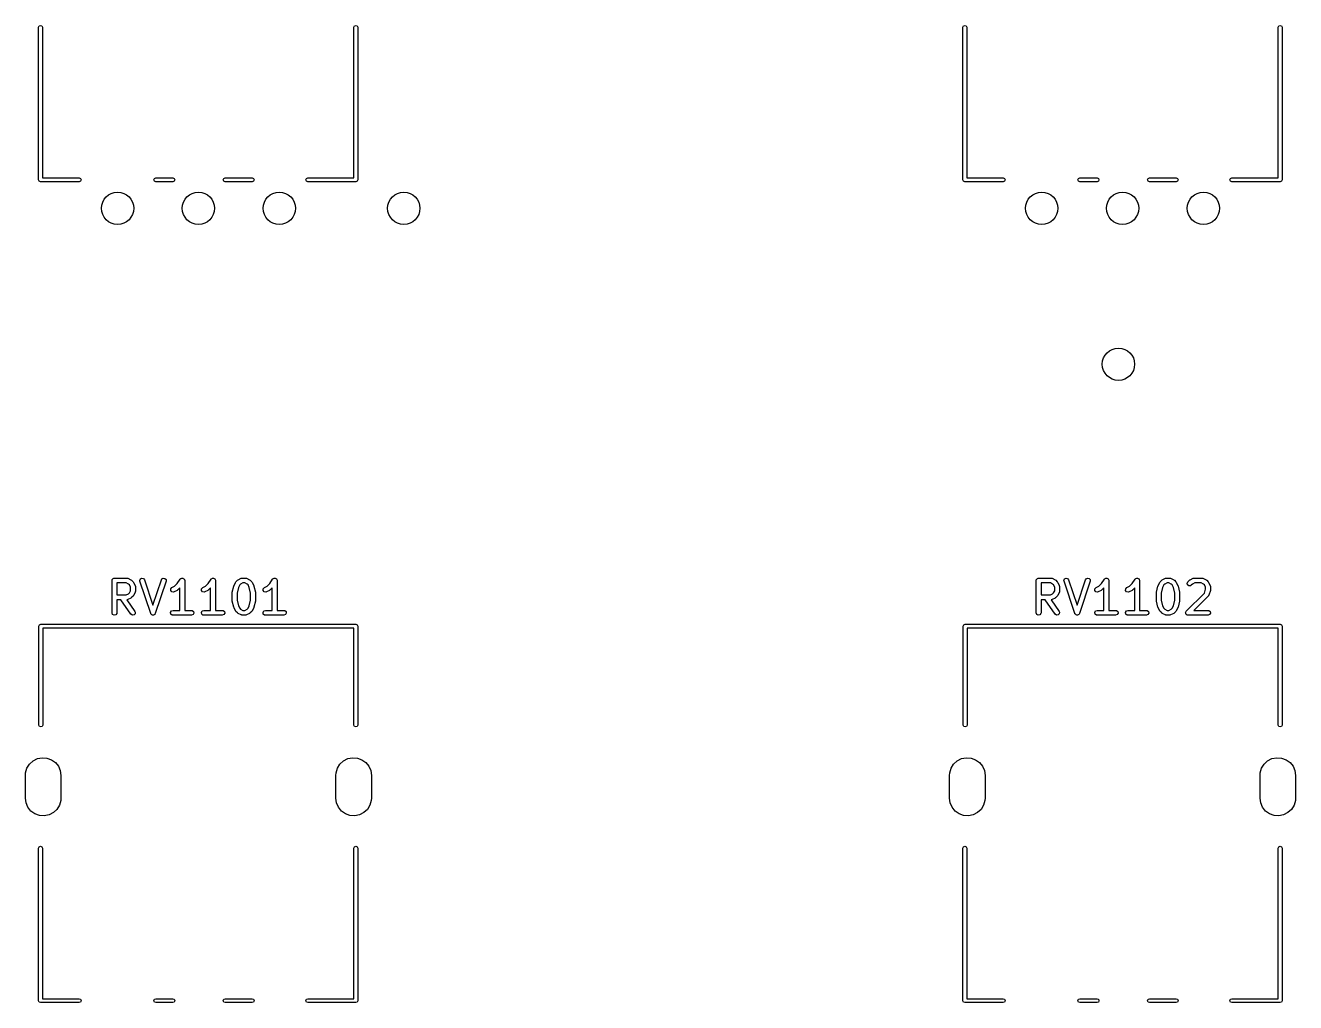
# Model space of a CAD drawing. Extents: x 75 to 204, y -140 to -31.
# Drawn here: x 135.62 to 174.9, y -113.48 to -83.24 of the extents above; entities that cross this region are included whole.
import ezdxf

# ---------------------------------------------------------------- set-up
doc = ezdxf.new("R2010")
doc.units = 0
doc.layers.add('BLACK', color=7, linetype='CONTINUOUS')

msp = doc.modelspace()

# ---------------------------------------------------------------- linework, layer by layer
at = {"layer": 'BLACK', "linetype": 'CONTINUOUS'}
for p, q in [((136.03, -83.3), (136.048, -83.2576)), ((136.048, -83.2576), (136.09, -83.24)), ((136.09, -83.24), (136.132, -83.2576)), ((136.132, -83.2576), (136.15, -83.3)), ((145.78, -83.3), (145.798, -83.2576)), ((145.798, -83.2576), (145.84, -83.24)), ((145.84, -83.24), (145.882, -83.2576)), ((145.882, -83.2576), (145.9, -83.3)), ((164.605, -83.3), (164.623, -83.2576)), ((164.623, -83.2576), (164.665, -83.24)), ((164.665, -83.24), (164.707, -83.2576)), ((164.707, -83.2576), (164.725, -83.3)), ((174.355, -83.3), (174.373, -83.2576)), ((174.373, -83.2576), (174.415, -83.24)), ((174.415, -83.24), (174.457, -83.2576)), ((174.457, -83.2576), (174.475, -83.3)), ((136.03, -88.02), (136.03, -83.3)), ((136.15, -83.3), (136.15, -87.96)), ((145.78, -87.96), (145.78, -83.3)), ((145.9, -83.3), (145.9, -88.02)), ((164.605, -88.02), (164.605, -83.3)), ((164.725, -83.3), (164.725, -87.96)), ((174.355, -87.96), (174.355, -83.3)), ((174.475, -83.3), (174.475, -88.02)), ((136.15, -87.96), (137.28, -87.96)), ((137.28, -87.96), (137.322, -87.9776)), ((139.608, -87.9776), (139.65, -87.96)), ((139.65, -87.96), (140.18, -87.96)), ((140.18, -87.96), (140.222, -87.9776)), ((141.758, -87.9776), (141.8, -87.96)), ((141.8, -87.96), (142.63, -87.96)), ((142.63, -87.96), (142.672, -87.9776)), ((144.308, -87.9776), (144.35, -87.96)), ((144.35, -87.96), (145.78, -87.96)), ((164.725, -87.96), (165.855, -87.96)), ((165.855, -87.96), (165.897, -87.9776)), ((168.183, -87.9776), (168.225, -87.96)), ((168.225, -87.96), (168.755, -87.96)), ((168.755, -87.96), (168.797, -87.9776)), ((170.333, -87.9776), (170.375, -87.96)), ((170.375, -87.96), (171.205, -87.96)), ((171.205, -87.96), (171.247, -87.9776)), ((172.883, -87.9776), (172.925, -87.96)), ((172.925, -87.96), (174.355, -87.96)), ((136.048, -88.0624), (136.03, -88.02)), ((136.09, -88.08), (136.048, -88.0624)), ((136.095, -88.0779), (136.09, -88.08)), ((136.1, -88.08), (136.095, -88.0779)), ((137.28, -88.08), (136.1, -88.08)), ((137.322, -88.0624), (137.28, -88.08)), ((137.322, -87.9776), (137.34, -88.02)), ((137.34, -88.02), (137.322, -88.0624)), ((139.59, -88.02), (139.608, -87.9776)), ((139.608, -88.0624), (139.59, -88.02)), ((139.65, -88.08), (139.608, -88.0624)), ((140.18, -88.08), (139.65, -88.08)), ((140.222, -88.0624), (140.18, -88.08)), ((140.222, -87.9776), (140.24, -88.02)), ((140.24, -88.02), (140.222, -88.0624)), ((141.74, -88.02), (141.758, -87.9776)), ((141.758, -88.0624), (141.74, -88.02)), ((141.8, -88.08), (141.758, -88.0624)), ((142.63, -88.08), (141.8, -88.08)), ((142.672, -88.0624), (142.63, -88.08)), ((142.672, -87.9776), (142.69, -88.02)), ((142.69, -88.02), (142.672, -88.0624)), ((144.29, -88.02), (144.308, -87.9776)), ((144.308, -88.0624), (144.29, -88.02)), ((144.35, -88.08), (144.308, -88.0624)), ((145.84, -88.08), (144.35, -88.08)), ((145.882, -88.0624), (145.84, -88.08)), ((145.9, -88.02), (145.882, -88.0624)), ((164.623, -88.0624), (164.605, -88.02)), ((164.665, -88.08), (164.623, -88.0624)), ((164.67, -88.0779), (164.665, -88.08)), ((164.675, -88.08), (164.67, -88.0779)), ((165.855, -88.08), (164.675, -88.08)), ((165.897, -88.0624), (165.855, -88.08)), ((165.897, -87.9776), (165.915, -88.02)), ((165.915, -88.02), (165.897, -88.0624)), ((168.165, -88.02), (168.183, -87.9776)), ((168.183, -88.0624), (168.165, -88.02)), ((168.225, -88.08), (168.183, -88.0624)), ((168.755, -88.08), (168.225, -88.08)), ((168.797, -88.0624), (168.755, -88.08)), ((168.797, -87.9776), (168.815, -88.02)), ((168.815, -88.02), (168.797, -88.0624)), ((170.315, -88.02), (170.333, -87.9776)), ((170.333, -88.0624), (170.315, -88.02)), ((170.375, -88.08), (170.333, -88.0624)), ((171.205, -88.08), (170.375, -88.08)), ((171.247, -88.0624), (171.205, -88.08)), ((171.247, -87.9776), (171.265, -88.02)), ((171.265, -88.02), (171.247, -88.0624)), ((172.865, -88.02), (172.883, -87.9776)), ((172.883, -88.0624), (172.865, -88.02)), ((172.925, -88.08), (172.883, -88.0624)), ((174.415, -88.08), (172.925, -88.08)), ((174.457, -88.0624), (174.415, -88.08)), ((174.475, -88.02), (174.457, -88.0624)), ((138.3, -100.417), (138.301, -100.408)), ((138.3, -101.417), (138.3, -100.417)), ((138.301, -100.404), (138.303, -100.401)), ((138.301, -100.408), (138.301, -100.404)), ((138.303, -100.401), (138.304, -100.392)), ((138.304, -100.392), (138.317, -100.377)), ((138.317, -100.377), (138.327, -100.36)), ((138.327, -100.36), (138.333, -100.358)), ((138.333, -100.358), (138.337, -100.352)), ((138.337, -100.352), (138.356, -100.349)), ((138.356, -100.349), (138.375, -100.342)), ((138.375, -100.342), (138.756, -100.342)), ((138.45, -100.492), (138.45, -100.866)), ((138.738, -100.492), (138.45, -100.492)), ((138.807, -100.527), (138.738, -100.492)), ((138.756, -100.342), (138.781, -100.347)), ((138.781, -100.347), (138.785, -100.35)), ((138.785, -100.35), (138.789, -100.35)), ((138.789, -100.35), (138.884, -100.398)), ((138.837, -100.557), (138.807, -100.527)), ((138.884, -100.398), (138.903, -100.411)), ((138.903, -100.411), (138.904, -100.412)), ((138.904, -100.412), (138.952, -100.46)), ((138.952, -100.46), (138.964, -100.478)), ((138.964, -100.478), (138.966, -100.479)), ((138.966, -100.479), (139.013, -100.574)), ((139.157, -100.415), (139.176, -100.368)), ((139.161, -100.441), (139.157, -100.415)), ((139.494, -101.441), (139.161, -100.441)), ((139.176, -100.368), (139.221, -100.343)), ((139.221, -100.343), (139.271, -100.353)), ((139.271, -100.353), (139.303, -100.394)), ((139.303, -100.394), (139.565, -101.18)), ((139.565, -101.18), (139.827, -100.394)), ((139.97, -100.441), (139.636, -101.441)), ((139.827, -100.394), (139.84, -100.371)), ((139.84, -100.371), (139.884, -100.344)), ((139.884, -100.344), (139.934, -100.351)), ((139.934, -100.351), (139.968, -100.39)), ((139.968, -100.39), (139.97, -100.441)), ((140.235, -100.594), (140.316, -100.512)), ((140.316, -100.512), (140.408, -100.376)), ((140.408, -100.376), (140.426, -100.357)), ((140.426, -100.357), (140.43, -100.356)), ((140.43, -100.356), (140.433, -100.352)), ((140.433, -100.352), (140.454, -100.349)), ((140.454, -100.349), (140.475, -100.343)), ((140.475, -100.343), (140.479, -100.344)), ((140.479, -100.344), (140.483, -100.344)), ((140.483, -100.344), (140.502, -100.354)), ((140.502, -100.354), (140.522, -100.363)), ((140.522, -100.363), (140.524, -100.367)), ((140.524, -100.367), (140.527, -100.369)), ((140.527, -100.369), (140.535, -100.39)), ((140.535, -100.39), (140.545, -100.409)), ((140.545, -100.409), (140.544, -100.413)), ((140.544, -100.413), (140.545, -100.417)), ((140.545, -100.417), (140.545, -101.342)), ((141.187, -100.594), (141.269, -100.512)), ((141.269, -100.512), (141.36, -100.376)), ((141.36, -100.376), (141.378, -100.357)), ((141.378, -100.357), (141.382, -100.356)), ((141.382, -100.356), (141.385, -100.352)), ((141.385, -100.352), (141.406, -100.349)), ((141.406, -100.349), (141.427, -100.343)), ((141.427, -100.343), (141.431, -100.344)), ((141.431, -100.344), (141.435, -100.344)), ((141.435, -100.344), (141.454, -100.354)), ((141.454, -100.354), (141.474, -100.363)), ((141.474, -100.363), (141.476, -100.367)), ((141.476, -100.367), (141.48, -100.369)), ((141.48, -100.369), (141.487, -100.39)), ((141.487, -100.39), (141.497, -100.409)), ((141.497, -100.409), (141.496, -100.413)), ((141.496, -100.413), (141.497, -100.417)), ((141.497, -100.417), (141.497, -101.342)), ((142.07, -100.574), (142.117, -100.479)), ((142.117, -100.479), (142.131, -100.461)), ((142.131, -100.46), (142.179, -100.412)), ((142.131, -100.461), (142.131, -100.46)), ((142.179, -100.412), (142.197, -100.399)), ((142.197, -100.399), (142.198, -100.398)), ((142.198, -100.398), (142.294, -100.35)), ((142.276, -100.527), (142.246, -100.557)), ((142.345, -100.492), (142.276, -100.527)), ((142.294, -100.35), (142.319, -100.343)), ((142.319, -100.343), (142.323, -100.344)), ((142.323, -100.344), (142.327, -100.342)), ((142.327, -100.342), (142.422, -100.342)), ((142.405, -100.492), (142.345, -100.492)), ((142.473, -100.527), (142.405, -100.492)), ((142.422, -100.342), (142.448, -100.347)), ((142.448, -100.347), (142.451, -100.35)), ((142.451, -100.35), (142.456, -100.35)), ((142.456, -100.35), (142.551, -100.398)), ((142.504, -100.557), (142.473, -100.527)), ((142.551, -100.398), (142.569, -100.411)), ((142.569, -100.411), (142.571, -100.412)), ((142.571, -100.412), (142.618, -100.46)), ((142.618, -100.46), (142.631, -100.478)), ((142.631, -100.478), (142.632, -100.479)), ((142.632, -100.479), (142.68, -100.574)), ((143.092, -100.594), (143.174, -100.512)), ((143.174, -100.512), (143.265, -100.376)), ((143.265, -100.376), (143.283, -100.357)), ((143.283, -100.357), (143.287, -100.356)), ((143.287, -100.356), (143.29, -100.352)), ((143.29, -100.352), (143.311, -100.349)), ((143.311, -100.349), (143.332, -100.343)), ((143.332, -100.343), (143.336, -100.344)), ((143.336, -100.344), (143.34, -100.344)), ((143.34, -100.344), (143.359, -100.354)), ((143.359, -100.354), (143.379, -100.363)), ((143.379, -100.363), (143.381, -100.367)), ((143.381, -100.367), (143.385, -100.369)), ((143.385, -100.369), (143.392, -100.39)), ((143.392, -100.39), (143.402, -100.409)), ((143.402, -100.409), (143.401, -100.413)), ((143.401, -100.413), (143.402, -100.417)), ((143.402, -100.417), (143.402, -101.342)), ((166.875, -100.417), (166.876, -100.408)), ((166.875, -101.417), (166.875, -100.417)), ((166.876, -100.404), (166.878, -100.401)), ((166.876, -100.408), (166.876, -100.404)), ((166.878, -100.401), (166.879, -100.392)), ((166.879, -100.392), (166.892, -100.377)), ((166.892, -100.377), (166.902, -100.36)), ((166.902, -100.36), (166.908, -100.358)), ((166.908, -100.358), (166.912, -100.352)), ((166.912, -100.352), (166.931, -100.349)), ((166.931, -100.349), (166.95, -100.342)), ((166.95, -100.342), (167.331, -100.342)), ((167.025, -100.492), (167.025, -100.866)), ((167.313, -100.492), (167.025, -100.492)), ((167.382, -100.527), (167.313, -100.492)), ((167.331, -100.342), (167.356, -100.347)), ((167.356, -100.347), (167.36, -100.35)), ((167.36, -100.35), (167.364, -100.35)), ((167.364, -100.35), (167.459, -100.398)), ((167.412, -100.557), (167.382, -100.527)), ((167.459, -100.398), (167.478, -100.411)), ((167.478, -100.411), (167.479, -100.412)), ((167.479, -100.412), (167.527, -100.46)), ((167.527, -100.46), (167.539, -100.478)), ((167.539, -100.478), (167.541, -100.479)), ((167.541, -100.479), (167.588, -100.574)), ((167.732, -100.415), (167.751, -100.368)), ((167.736, -100.441), (167.732, -100.415)), ((168.069, -101.441), (167.736, -100.441)), ((167.751, -100.368), (167.796, -100.343)), ((167.796, -100.343), (167.846, -100.353)), ((167.846, -100.353), (167.878, -100.394)), ((167.878, -100.394), (168.14, -101.18)), ((168.14, -101.18), (168.402, -100.394)), ((168.545, -100.441), (168.211, -101.441)), ((168.402, -100.394), (168.415, -100.371)), ((168.415, -100.371), (168.459, -100.344)), ((168.459, -100.344), (168.509, -100.351)), ((168.509, -100.351), (168.543, -100.39)), ((168.543, -100.39), (168.545, -100.441)), ((168.81, -100.594), (168.891, -100.512)), ((168.891, -100.512), (168.983, -100.376)), ((168.983, -100.376), (169.001, -100.357)), ((169.001, -100.357), (169.005, -100.356)), ((169.005, -100.356), (169.007, -100.352)), ((169.007, -100.352), (169.029, -100.349)), ((169.029, -100.349), (169.05, -100.343)), ((169.05, -100.343), (169.054, -100.344)), ((169.054, -100.344), (169.058, -100.344)), ((169.058, -100.344), (169.077, -100.354)), ((169.077, -100.354), (169.097, -100.363)), ((169.097, -100.363), (169.099, -100.367)), ((169.099, -100.367), (169.102, -100.369)), ((169.102, -100.369), (169.11, -100.39)), ((169.11, -100.39), (169.12, -100.409)), ((169.12, -100.409), (169.119, -100.413)), ((169.119, -100.413), (169.12, -100.417)), ((169.12, -100.417), (169.12, -101.342)), ((169.762, -100.594), (169.844, -100.512)), ((169.844, -100.512), (169.935, -100.376)), ((169.935, -100.376), (169.953, -100.357)), ((169.953, -100.357), (169.957, -100.356)), ((169.957, -100.356), (169.96, -100.352)), ((169.96, -100.352), (169.981, -100.349)), ((169.981, -100.349), (170.002, -100.343)), ((170.002, -100.343), (170.006, -100.344)), ((170.006, -100.344), (170.01, -100.344)), ((170.01, -100.344), (170.029, -100.354)), ((170.029, -100.354), (170.049, -100.363)), ((170.049, -100.363), (170.051, -100.367)), ((170.051, -100.367), (170.055, -100.369)), ((170.055, -100.369), (170.062, -100.39)), ((170.062, -100.39), (170.072, -100.409)), ((170.072, -100.409), (170.071, -100.413)), ((170.071, -100.413), (170.072, -100.417)), ((170.072, -100.417), (170.072, -101.342)), ((170.645, -100.574), (170.692, -100.479)), ((170.692, -100.479), (170.706, -100.461)), ((170.706, -100.46), (170.754, -100.412)), ((170.706, -100.461), (170.706, -100.46)), ((170.754, -100.412), (170.772, -100.399)), ((170.772, -100.399), (170.773, -100.398)), ((170.773, -100.398), (170.869, -100.35)), ((170.851, -100.527), (170.821, -100.557)), ((170.92, -100.492), (170.851, -100.527)), ((170.869, -100.35), (170.894, -100.343)), ((170.894, -100.343), (170.898, -100.344)), ((170.898, -100.344), (170.902, -100.342)), ((170.902, -100.342), (170.997, -100.342)), ((170.98, -100.492), (170.92, -100.492)), ((171.048, -100.527), (170.98, -100.492)), ((170.997, -100.342), (171.023, -100.347)), ((171.023, -100.347), (171.026, -100.35)), ((171.026, -100.35), (171.031, -100.35)), ((171.031, -100.35), (171.126, -100.398)), ((171.079, -100.557), (171.048, -100.527)), ((171.126, -100.398), (171.144, -100.411)), ((171.144, -100.411), (171.146, -100.412)), ((171.146, -100.412), (171.193, -100.46)), ((171.193, -100.46), (171.206, -100.478)), ((171.206, -100.478), (171.207, -100.479)), ((171.207, -100.479), (171.255, -100.574)), ((171.542, -100.506), (171.563, -100.46)), ((171.555, -100.556), (171.542, -100.506)), ((171.563, -100.46), (171.611, -100.412)), ((171.611, -100.412), (171.629, -100.399)), ((171.629, -100.399), (171.631, -100.398)), ((171.631, -100.398), (171.726, -100.35)), ((171.708, -100.527), (171.669, -100.566)), ((171.777, -100.492), (171.708, -100.527)), ((171.726, -100.35), (171.751, -100.343)), ((171.751, -100.343), (171.755, -100.344)), ((171.755, -100.344), (171.759, -100.342)), ((171.759, -100.342), (171.997, -100.342)), ((171.98, -100.492), (171.777, -100.492)), ((172.048, -100.527), (171.98, -100.492)), ((171.997, -100.342), (172.023, -100.347)), ((172.023, -100.347), (172.026, -100.35)), ((172.026, -100.35), (172.031, -100.35)), ((172.031, -100.35), (172.126, -100.398)), ((172.079, -100.557), (172.048, -100.527)), ((172.126, -100.398), (172.144, -100.411)), ((172.144, -100.411), (172.146, -100.412)), ((172.146, -100.412), (172.193, -100.46)), ((172.193, -100.46), (172.206, -100.478)), ((172.206, -100.478), (172.207, -100.479)), ((172.207, -100.479), (172.255, -100.574)), ((138.45, -100.866), (138.738, -100.866)), ((138.738, -100.866), (138.807, -100.832)), ((138.807, -100.832), (138.837, -100.802)), ((138.871, -100.626), (138.837, -100.557)), ((138.837, -100.802), (138.871, -100.733)), ((138.871, -100.733), (138.871, -100.626)), ((138.952, -100.899), (138.904, -100.947)), ((138.966, -100.879), (138.952, -100.898)), ((138.952, -100.898), (138.952, -100.899)), ((139.013, -100.784), (138.966, -100.879)), ((139.013, -100.574), (139.021, -100.599)), ((139.014, -100.78), (139.013, -100.784)), ((139.017, -100.776), (139.014, -100.78)), ((139.021, -100.751), (139.017, -100.776)), ((139.021, -100.599), (139.02, -100.604)), ((139.02, -100.604), (139.021, -100.608)), ((139.021, -100.608), (139.021, -100.751)), ((140.112, -100.724), (140.115, -100.673)), ((140.143, -100.766), (140.112, -100.724)), ((140.115, -100.673), (140.151, -100.636)), ((140.193, -100.778), (140.143, -100.766)), ((140.151, -100.636), (140.235, -100.594)), ((140.218, -100.77), (140.193, -100.778)), ((140.313, -100.723), (140.218, -100.77)), ((140.314, -100.721), (140.313, -100.723)), ((140.333, -100.709), (140.314, -100.721)), ((140.395, -100.646), (140.333, -100.709)), ((140.395, -101.342), (140.395, -100.646)), ((141.065, -100.724), (141.068, -100.673)), ((141.095, -100.766), (141.065, -100.724)), ((141.068, -100.673), (141.103, -100.636)), ((141.145, -100.778), (141.095, -100.766)), ((141.103, -100.636), (141.187, -100.594)), ((141.17, -100.77), (141.145, -100.778)), ((141.265, -100.723), (141.17, -100.77)), ((141.267, -100.721), (141.265, -100.723)), ((141.285, -100.709), (141.267, -100.721)), ((141.347, -100.646), (141.285, -100.709)), ((141.347, -101.342), (141.347, -100.646)), ((142.014, -100.798), (142.017, -100.784)), ((142.014, -101.036), (142.014, -100.798)), ((142.016, -100.78), (142.064, -100.59)), ((142.017, -100.784), (142.016, -100.78)), ((142.064, -100.59), (142.069, -100.578)), ((142.069, -100.578), (142.07, -100.574)), ((142.207, -100.634), (142.164, -100.808)), ((142.164, -100.808), (142.164, -101.027)), ((142.246, -100.557), (142.207, -100.634)), ((142.542, -100.634), (142.504, -100.557)), ((142.585, -100.808), (142.542, -100.634)), ((142.585, -101.027), (142.585, -100.808)), ((142.68, -100.574), (142.684, -100.587)), ((142.684, -100.587), (142.686, -100.59)), ((142.686, -100.59), (142.733, -100.78)), ((142.733, -100.78), (142.734, -100.795)), ((142.734, -100.795), (142.735, -100.798)), ((142.735, -100.798), (142.735, -101.036)), ((142.97, -100.724), (142.973, -100.673)), ((143, -100.766), (142.97, -100.724)), ((142.973, -100.673), (143.008, -100.636)), ((143.05, -100.778), (143, -100.766)), ((143.008, -100.636), (143.092, -100.594)), ((143.075, -100.77), (143.05, -100.778)), ((143.17, -100.723), (143.075, -100.77)), ((143.171, -100.721), (143.17, -100.723)), ((143.19, -100.709), (143.171, -100.721)), ((143.252, -100.646), (143.19, -100.709)), ((143.252, -101.342), (143.252, -100.646)), ((167.025, -100.866), (167.313, -100.866)), ((167.313, -100.866), (167.382, -100.832)), ((167.382, -100.832), (167.412, -100.802)), ((167.446, -100.626), (167.412, -100.557)), ((167.412, -100.802), (167.446, -100.733)), ((167.446, -100.733), (167.446, -100.626)), ((167.527, -100.899), (167.479, -100.947)), ((167.541, -100.879), (167.527, -100.898)), ((167.527, -100.898), (167.527, -100.899)), ((167.588, -100.784), (167.541, -100.879)), ((167.588, -100.574), (167.596, -100.599)), ((167.589, -100.78), (167.588, -100.784)), ((167.592, -100.776), (167.589, -100.78)), ((167.596, -100.751), (167.592, -100.776)), ((167.596, -100.599), (167.595, -100.604)), ((167.595, -100.604), (167.596, -100.608)), ((167.596, -100.608), (167.596, -100.751)), ((168.687, -100.724), (168.69, -100.673)), ((168.718, -100.766), (168.687, -100.724)), ((168.69, -100.673), (168.726, -100.636)), ((168.768, -100.778), (168.718, -100.766)), ((168.726, -100.636), (168.81, -100.594)), ((168.793, -100.77), (168.768, -100.778)), ((168.888, -100.723), (168.793, -100.77)), ((168.889, -100.721), (168.888, -100.723)), ((168.908, -100.709), (168.889, -100.721)), ((168.97, -100.646), (168.908, -100.709)), ((168.97, -101.342), (168.97, -100.646)), ((169.64, -100.724), (169.643, -100.673)), ((169.67, -100.766), (169.64, -100.724)), ((169.643, -100.673), (169.678, -100.636)), ((169.72, -100.778), (169.67, -100.766)), ((169.678, -100.636), (169.762, -100.594)), ((169.745, -100.77), (169.72, -100.778)), ((169.84, -100.723), (169.745, -100.77)), ((169.842, -100.721), (169.84, -100.723)), ((169.86, -100.709), (169.842, -100.721)), ((169.922, -100.646), (169.86, -100.709)), ((169.922, -101.342), (169.922, -100.646)), ((170.589, -100.798), (170.592, -100.784)), ((170.589, -101.036), (170.589, -100.798)), ((170.591, -100.78), (170.639, -100.59)), ((170.592, -100.784), (170.591, -100.78)), ((170.639, -100.59), (170.644, -100.578)), ((170.644, -100.578), (170.645, -100.574)), ((170.782, -100.634), (170.739, -100.808)), ((170.739, -100.808), (170.739, -101.027)), ((170.821, -100.557), (170.782, -100.634)), ((171.117, -100.634), (171.079, -100.557)), ((171.16, -100.808), (171.117, -100.634)), ((171.16, -101.027), (171.16, -100.808)), ((171.255, -100.574), (171.259, -100.587)), ((171.259, -100.587), (171.261, -100.59)), ((171.261, -100.59), (171.308, -100.78)), ((171.308, -100.78), (171.309, -100.795)), ((171.309, -100.795), (171.31, -100.798)), ((171.31, -100.798), (171.31, -101.036)), ((171.516, -101.364), (172.075, -100.805)), ((171.597, -100.585), (171.555, -100.556)), ((171.648, -100.581), (171.597, -100.585)), ((171.669, -100.566), (171.648, -100.581)), ((172.193, -100.899), (171.75, -101.342)), ((172.075, -100.805), (172.113, -100.691)), ((172.113, -100.626), (172.079, -100.557)), ((172.113, -100.691), (172.113, -100.626)), ((172.195, -100.895), (172.193, -100.899)), ((172.199, -100.893), (172.195, -100.895)), ((172.211, -100.87), (172.199, -100.893)), ((172.259, -100.727), (172.211, -100.87)), ((172.255, -100.574), (172.262, -100.599)), ((172.263, -100.703), (172.259, -100.725)), ((172.259, -100.725), (172.259, -100.727)), ((172.262, -100.599), (172.261, -100.604)), ((172.261, -100.604), (172.263, -100.608)), ((172.263, -100.608), (172.263, -100.703)), ((138.574, -101.016), (138.45, -101.016)), ((138.45, -101.016), (138.45, -101.417)), ((138.885, -101.46), (138.574, -101.016)), ((138.76, -101.015), (138.757, -101.016)), ((138.757, -101.016), (139.008, -101.374)), ((138.764, -101.016), (138.76, -101.015)), ((138.789, -101.008), (138.764, -101.016)), ((138.884, -100.961), (138.789, -101.008)), ((138.886, -100.959), (138.884, -100.961)), ((138.904, -100.947), (138.886, -100.959)), ((142.015, -101.04), (142.014, -101.036)), ((142.016, -101.055), (142.015, -101.04)), ((142.064, -101.245), (142.016, -101.055)), ((142.066, -101.248), (142.064, -101.245)), ((142.07, -101.26), (142.066, -101.248)), ((142.117, -101.356), (142.07, -101.26)), ((142.164, -101.027), (142.207, -101.201)), ((142.207, -101.201), (142.246, -101.278)), ((142.246, -101.278), (142.276, -101.308)), ((142.276, -101.308), (142.345, -101.342)), ((142.405, -101.342), (142.473, -101.308)), ((142.473, -101.308), (142.504, -101.278)), ((142.504, -101.278), (142.542, -101.201)), ((142.542, -101.201), (142.585, -101.027)), ((142.68, -101.26), (142.632, -101.356)), ((142.686, -101.245), (142.68, -101.257)), ((142.68, -101.257), (142.68, -101.26)), ((142.733, -101.055), (142.686, -101.245)), ((142.735, -101.036), (142.733, -101.051)), ((142.733, -101.051), (142.733, -101.055)), ((167.149, -101.016), (167.025, -101.016)), ((167.025, -101.016), (167.025, -101.417)), ((167.46, -101.46), (167.149, -101.016)), ((167.335, -101.015), (167.332, -101.016)), ((167.332, -101.016), (167.583, -101.374)), ((167.339, -101.016), (167.335, -101.015)), ((167.364, -101.008), (167.339, -101.016)), ((167.459, -100.961), (167.364, -101.008)), ((167.461, -100.959), (167.459, -100.961)), ((167.479, -100.947), (167.461, -100.959)), ((170.59, -101.04), (170.589, -101.036)), ((170.591, -101.055), (170.59, -101.04)), ((170.639, -101.245), (170.591, -101.055)), ((170.641, -101.248), (170.639, -101.245)), ((170.645, -101.26), (170.641, -101.248)), ((170.692, -101.356), (170.645, -101.26)), ((170.739, -101.027), (170.782, -101.201)), ((170.782, -101.201), (170.821, -101.278)), ((170.821, -101.278), (170.851, -101.308)), ((170.851, -101.308), (170.92, -101.342)), ((170.98, -101.342), (171.048, -101.308)), ((171.048, -101.308), (171.079, -101.278)), ((171.079, -101.278), (171.117, -101.201)), ((171.117, -101.201), (171.16, -101.027)), ((171.255, -101.26), (171.207, -101.356)), ((171.261, -101.245), (171.255, -101.257)), ((171.255, -101.257), (171.255, -101.26)), ((171.308, -101.055), (171.261, -101.245)), ((171.31, -101.036), (171.308, -101.051)), ((171.308, -101.051), (171.308, -101.055)), ((138.317, -101.466), (138.3, -101.417)), ((138.362, -101.491), (138.317, -101.466)), ((138.412, -101.482), (138.362, -101.491)), ((138.445, -101.443), (138.412, -101.482)), ((138.45, -101.417), (138.445, -101.443)), ((138.927, -101.49), (138.885, -101.46)), ((138.978, -101.485), (138.927, -101.49)), ((139.014, -101.449), (138.978, -101.485)), ((139.008, -101.374), (139.019, -101.398)), ((139.019, -101.398), (139.014, -101.449)), ((139.495, -101.443), (139.494, -101.441)), ((139.495, -101.445), (139.495, -101.443)), ((139.511, -101.463), (139.495, -101.445)), ((139.526, -101.481), (139.511, -101.463)), ((139.528, -101.482), (139.526, -101.481)), ((139.53, -101.483), (139.528, -101.482)), ((139.553, -101.487), (139.53, -101.483)), ((139.576, -101.492), (139.553, -101.487)), ((139.578, -101.491), (139.576, -101.492)), ((139.58, -101.491), (139.578, -101.491)), ((139.6, -101.478), (139.58, -101.491)), ((139.621, -101.467), (139.6, -101.478)), ((139.622, -101.465), (139.621, -101.467)), ((139.624, -101.464), (139.622, -101.465)), ((139.636, -101.441), (139.624, -101.464)), ((140.11, -101.404), (140.136, -101.36)), ((140.119, -101.455), (140.11, -101.404)), ((140.159, -101.488), (140.119, -101.455)), ((140.136, -101.36), (140.184, -101.342)), ((140.184, -101.492), (140.159, -101.488)), ((140.184, -101.342), (140.395, -101.342)), ((140.756, -101.492), (140.184, -101.492)), ((140.545, -101.342), (140.756, -101.342)), ((140.756, -101.342), (140.781, -101.347)), ((140.804, -101.475), (140.756, -101.492)), ((140.781, -101.347), (140.821, -101.38)), ((140.83, -101.43), (140.804, -101.475)), ((140.821, -101.38), (140.83, -101.43)), ((141.063, -101.404), (141.088, -101.36)), ((141.072, -101.455), (141.063, -101.404)), ((141.111, -101.488), (141.072, -101.455)), ((141.088, -101.36), (141.137, -101.342)), ((141.137, -101.492), (141.111, -101.488)), ((141.137, -101.342), (141.347, -101.342)), ((141.708, -101.492), (141.137, -101.492)), ((141.497, -101.342), (141.708, -101.342)), ((141.708, -101.342), (141.734, -101.347)), ((141.756, -101.475), (141.708, -101.492)), ((141.734, -101.347), (141.773, -101.38)), ((141.782, -101.43), (141.756, -101.475)), ((141.773, -101.38), (141.782, -101.43)), ((142.118, -101.357), (142.117, -101.356)), ((142.131, -101.375), (142.118, -101.357)), ((142.179, -101.423), (142.131, -101.375)), ((142.18, -101.423), (142.179, -101.423)), ((142.198, -101.437), (142.18, -101.423)), ((142.294, -101.484), (142.198, -101.437)), ((142.298, -101.485), (142.294, -101.484)), ((142.301, -101.488), (142.298, -101.485)), ((142.327, -101.492), (142.301, -101.488)), ((142.422, -101.492), (142.327, -101.492)), ((142.345, -101.342), (142.405, -101.342)), ((142.427, -101.491), (142.422, -101.492)), ((142.431, -101.492), (142.427, -101.491)), ((142.456, -101.484), (142.431, -101.492)), ((142.551, -101.437), (142.456, -101.484)), ((142.552, -101.436), (142.551, -101.437)), ((142.571, -101.423), (142.552, -101.436)), ((142.618, -101.375), (142.571, -101.423)), ((142.619, -101.374), (142.618, -101.375)), ((142.632, -101.356), (142.619, -101.374)), ((142.968, -101.404), (142.993, -101.36)), ((142.976, -101.455), (142.968, -101.404)), ((143.016, -101.488), (142.976, -101.455)), ((142.993, -101.36), (143.041, -101.342)), ((143.041, -101.492), (143.016, -101.488)), ((143.041, -101.342), (143.252, -101.342)), ((143.613, -101.492), (143.041, -101.492)), ((143.402, -101.342), (143.613, -101.342)), ((143.613, -101.342), (143.639, -101.347)), ((143.661, -101.475), (143.613, -101.492)), ((143.639, -101.347), (143.678, -101.38)), ((143.687, -101.43), (143.661, -101.475)), ((143.678, -101.38), (143.687, -101.43)), ((166.892, -101.466), (166.875, -101.417)), ((166.937, -101.491), (166.892, -101.466)), ((166.987, -101.482), (166.937, -101.491)), ((167.02, -101.443), (166.987, -101.482)), ((167.025, -101.417), (167.02, -101.443)), ((167.502, -101.49), (167.46, -101.46)), ((167.553, -101.485), (167.502, -101.49)), ((167.589, -101.449), (167.553, -101.485)), ((167.583, -101.374), (167.594, -101.398)), ((167.594, -101.398), (167.589, -101.449)), ((168.07, -101.443), (168.069, -101.441)), ((168.07, -101.445), (168.07, -101.443)), ((168.086, -101.463), (168.07, -101.445)), ((168.101, -101.481), (168.086, -101.463)), ((168.103, -101.482), (168.101, -101.481)), ((168.105, -101.483), (168.103, -101.482)), ((168.128, -101.487), (168.105, -101.483)), ((168.151, -101.492), (168.128, -101.487)), ((168.153, -101.491), (168.151, -101.492)), ((168.155, -101.491), (168.153, -101.491)), ((168.175, -101.478), (168.155, -101.491)), ((168.196, -101.467), (168.175, -101.478)), ((168.197, -101.465), (168.196, -101.467)), ((168.199, -101.464), (168.197, -101.465)), ((168.211, -101.441), (168.199, -101.464)), ((168.685, -101.404), (168.711, -101.36)), ((168.694, -101.455), (168.685, -101.404)), ((168.734, -101.488), (168.694, -101.455)), ((168.711, -101.36), (168.759, -101.342)), ((168.759, -101.492), (168.734, -101.488)), ((168.759, -101.342), (168.97, -101.342)), ((169.331, -101.492), (168.759, -101.492)), ((169.12, -101.342), (169.331, -101.342)), ((169.331, -101.342), (169.356, -101.347)), ((169.379, -101.475), (169.331, -101.492)), ((169.356, -101.347), (169.396, -101.38)), ((169.405, -101.43), (169.379, -101.475)), ((169.396, -101.38), (169.405, -101.43)), ((169.638, -101.404), (169.663, -101.36)), ((169.647, -101.455), (169.638, -101.404)), ((169.686, -101.488), (169.647, -101.455)), ((169.663, -101.36), (169.712, -101.342)), ((169.712, -101.492), (169.686, -101.488)), ((169.712, -101.342), (169.922, -101.342)), ((170.283, -101.492), (169.712, -101.492)), ((170.072, -101.342), (170.283, -101.342)), ((170.283, -101.342), (170.309, -101.347)), ((170.331, -101.475), (170.283, -101.492)), ((170.309, -101.347), (170.348, -101.38)), ((170.357, -101.43), (170.331, -101.475)), ((170.348, -101.38), (170.357, -101.43)), ((170.693, -101.357), (170.692, -101.356)), ((170.706, -101.375), (170.693, -101.357)), ((170.754, -101.423), (170.706, -101.375)), ((170.755, -101.423), (170.754, -101.423)), ((170.773, -101.437), (170.755, -101.423)), ((170.869, -101.484), (170.773, -101.437)), ((170.873, -101.485), (170.869, -101.484)), ((170.876, -101.488), (170.873, -101.485)), ((170.902, -101.492), (170.876, -101.488)), ((170.997, -101.492), (170.902, -101.492)), ((170.92, -101.342), (170.98, -101.342)), ((171.002, -101.491), (170.997, -101.492)), ((171.006, -101.492), (171.002, -101.491)), ((171.031, -101.484), (171.006, -101.492)), ((171.126, -101.437), (171.031, -101.484)), ((171.127, -101.436), (171.126, -101.437)), ((171.146, -101.423), (171.127, -101.436)), ((171.193, -101.375), (171.146, -101.423)), ((171.194, -101.374), (171.193, -101.375)), ((171.207, -101.356), (171.194, -101.374)), ((171.494, -101.411), (171.496, -101.408)), ((171.5, -101.433), (171.494, -101.411)), ((171.495, -101.404), (171.506, -101.385)), ((171.496, -101.408), (171.495, -101.404)), ((171.504, -101.455), (171.5, -101.433)), ((171.506, -101.457), (171.504, -101.455)), ((171.506, -101.385), (171.516, -101.364)), ((171.507, -101.46), (171.506, -101.457)), ((171.526, -101.473), (171.507, -101.46)), ((171.543, -101.488), (171.526, -101.473)), ((171.548, -101.489), (171.543, -101.488)), ((171.549, -101.49), (171.548, -101.489)), ((171.553, -101.49), (171.549, -101.49)), ((171.569, -101.492), (171.553, -101.49)), ((172.188, -101.492), (171.569, -101.492)), ((171.75, -101.342), (172.188, -101.342)), ((172.188, -101.342), (172.214, -101.347)), ((172.236, -101.475), (172.188, -101.492)), ((172.214, -101.347), (172.253, -101.38)), ((172.262, -101.43), (172.236, -101.475)), ((172.253, -101.38), (172.262, -101.43)), ((136.04, -101.83), (136.058, -101.788)), ((136.04, -104.89), (136.04, -101.83)), ((136.058, -101.788), (136.1, -101.77)), ((136.1, -101.77), (145.84, -101.77)), ((145.78, -101.89), (136.16, -101.89)), ((136.16, -101.89), (136.16, -104.89)), ((145.78, -104.89), (145.78, -101.89)), ((145.84, -101.77), (145.882, -101.788)), ((145.882, -101.788), (145.9, -101.83)), ((145.9, -101.83), (145.9, -104.89)), ((164.615, -101.83), (164.633, -101.788)), ((164.615, -104.89), (164.615, -101.83)), ((164.633, -101.788), (164.675, -101.77)), ((164.675, -101.77), (174.415, -101.77)), ((174.355, -101.89), (164.735, -101.89)), ((164.735, -101.89), (164.735, -104.89)), ((174.355, -104.89), (174.355, -101.89)), ((174.415, -101.77), (174.457, -101.788)), ((174.457, -101.788), (174.475, -101.83)), ((174.475, -101.83), (174.475, -104.89)), ((136.058, -104.932), (136.04, -104.89)), ((136.1, -104.95), (136.058, -104.932)), ((136.142, -104.932), (136.1, -104.95)), ((136.16, -104.89), (136.142, -104.932)), ((145.798, -104.932), (145.78, -104.89)), ((145.84, -104.95), (145.798, -104.932)), ((145.882, -104.932), (145.84, -104.95)), ((145.9, -104.89), (145.882, -104.932)), ((164.633, -104.932), (164.615, -104.89)), ((164.675, -104.95), (164.633, -104.932)), ((164.717, -104.932), (164.675, -104.95)), ((164.735, -104.89), (164.717, -104.932)), ((174.373, -104.932), (174.355, -104.89)), ((174.415, -104.95), (174.373, -104.932)), ((174.457, -104.932), (174.415, -104.95)), ((174.475, -104.89), (174.457, -104.932)), ((135.746, -106.099), (135.856, -105.998)), ((135.856, -105.998), (135.989, -105.931)), ((135.989, -105.931), (136.135, -105.901)), ((136.135, -105.901), (136.284, -105.912)), ((136.284, -105.912), (136.425, -105.963)), ((136.425, -105.963), (136.547, -106.049)), ((145.346, -106.099), (145.456, -105.998)), ((145.456, -105.998), (145.589, -105.931)), ((145.589, -105.931), (145.735, -105.901)), ((145.735, -105.901), (145.884, -105.912)), ((145.884, -105.912), (146.025, -105.963)), ((146.025, -105.963), (146.147, -106.049)), ((164.321, -106.099), (164.431, -105.998)), ((164.431, -105.998), (164.564, -105.931)), ((164.564, -105.931), (164.71, -105.901)), ((164.71, -105.901), (164.859, -105.912)), ((164.859, -105.912), (165, -105.963)), ((165, -105.963), (165.122, -106.049)), ((173.921, -106.099), (174.031, -105.998)), ((174.031, -105.998), (174.164, -105.931)), ((174.164, -105.931), (174.31, -105.901)), ((174.31, -105.901), (174.459, -105.912)), ((174.459, -105.912), (174.6, -105.963)), ((174.6, -105.963), (174.722, -106.049)), ((135.62, -106.45), (135.626, -106.37)), ((135.626, -106.37), (135.668, -106.226)), ((135.668, -106.226), (135.746, -106.099)), ((136.547, -106.049), (136.64, -106.165)), ((136.64, -106.165), (136.7, -106.302)), ((136.7, -106.302), (136.72, -106.45)), ((145.22, -106.45), (145.226, -106.37)), ((145.226, -106.37), (145.268, -106.226)), ((145.268, -106.226), (145.346, -106.099)), ((146.147, -106.049), (146.24, -106.165)), ((146.24, -106.165), (146.3, -106.302)), ((146.3, -106.302), (146.32, -106.45)), ((164.195, -106.45), (164.201, -106.37)), ((164.201, -106.37), (164.243, -106.226)), ((164.243, -106.226), (164.321, -106.099)), ((165.122, -106.049), (165.215, -106.165)), ((165.215, -106.165), (165.275, -106.302)), ((165.275, -106.302), (165.295, -106.45)), ((173.795, -106.45), (173.801, -106.37)), ((173.801, -106.37), (173.843, -106.226)), ((173.843, -106.226), (173.921, -106.099)), ((174.722, -106.049), (174.815, -106.165)), ((174.815, -106.165), (174.875, -106.302)), ((174.875, -106.302), (174.895, -106.45)), ((135.62, -107.15), (135.62, -106.45)), ((136.72, -106.45), (136.72, -107.15)), ((145.22, -107.15), (145.22, -106.45)), ((146.32, -106.45), (146.32, -107.15)), ((164.195, -107.15), (164.195, -106.45)), ((165.295, -106.45), (165.295, -107.15)), ((173.795, -107.15), (173.795, -106.45)), ((174.895, -106.45), (174.895, -107.15)), ((135.64, -107.298), (135.62, -107.15)), ((136.72, -107.15), (136.714, -107.23)), ((145.24, -107.298), (145.22, -107.15)), ((146.32, -107.15), (146.314, -107.23)), ((164.215, -107.298), (164.195, -107.15)), ((165.295, -107.15), (165.289, -107.23)), ((173.815, -107.298), (173.795, -107.15)), ((174.895, -107.15), (174.889, -107.23)), ((135.7, -107.435), (135.64, -107.298)), ((135.793, -107.551), (135.7, -107.435)), ((135.915, -107.637), (135.793, -107.551)), ((136.484, -107.602), (136.351, -107.669)), ((136.594, -107.501), (136.484, -107.602)), ((136.672, -107.374), (136.594, -107.501)), ((136.714, -107.23), (136.672, -107.374)), ((145.3, -107.435), (145.24, -107.298)), ((145.393, -107.551), (145.3, -107.435)), ((145.515, -107.637), (145.393, -107.551)), ((146.084, -107.602), (145.951, -107.669)), ((146.194, -107.501), (146.084, -107.602)), ((146.272, -107.374), (146.194, -107.501)), ((146.314, -107.23), (146.272, -107.374)), ((164.275, -107.435), (164.215, -107.298)), ((164.368, -107.551), (164.275, -107.435)), ((164.49, -107.637), (164.368, -107.551)), ((165.059, -107.602), (164.926, -107.669)), ((165.169, -107.501), (165.059, -107.602)), ((165.247, -107.374), (165.169, -107.501)), ((165.289, -107.23), (165.247, -107.374)), ((173.875, -107.435), (173.815, -107.298)), ((173.968, -107.551), (173.875, -107.435)), ((174.09, -107.637), (173.968, -107.551)), ((174.659, -107.602), (174.526, -107.669)), ((174.769, -107.501), (174.659, -107.602)), ((174.847, -107.374), (174.769, -107.501)), ((174.889, -107.23), (174.847, -107.374)), ((136.056, -107.688), (135.915, -107.637)), ((136.205, -107.699), (136.056, -107.688)), ((136.351, -107.669), (136.205, -107.699)), ((145.656, -107.688), (145.515, -107.637)), ((145.805, -107.699), (145.656, -107.688)), ((145.951, -107.669), (145.805, -107.699)), ((164.631, -107.688), (164.49, -107.637)), ((164.78, -107.699), (164.631, -107.688)), ((164.926, -107.669), (164.78, -107.699)), ((174.231, -107.688), (174.09, -107.637)), ((174.38, -107.699), (174.231, -107.688)), ((174.526, -107.669), (174.38, -107.699)), ((136.03, -108.7), (136.048, -108.658)), ((136.03, -113.42), (136.03, -108.7)), ((136.048, -108.658), (136.09, -108.64)), ((136.09, -108.64), (136.132, -108.658)), ((136.132, -108.658), (136.15, -108.7)), ((136.15, -108.7), (136.15, -113.36)), ((145.78, -108.7), (145.798, -108.658)), ((145.78, -113.36), (145.78, -108.7)), ((145.798, -108.658), (145.84, -108.64)), ((145.84, -108.64), (145.882, -108.658)), ((145.882, -108.658), (145.9, -108.7)), ((145.9, -108.7), (145.9, -113.42)), ((164.605, -108.7), (164.623, -108.658)), ((164.605, -113.42), (164.605, -108.7)), ((164.623, -108.658), (164.665, -108.64)), ((164.665, -108.64), (164.707, -108.658)), ((164.707, -108.658), (164.725, -108.7)), ((164.725, -108.7), (164.725, -113.36)), ((174.355, -108.7), (174.373, -108.658)), ((174.355, -113.36), (174.355, -108.7)), ((174.373, -108.658), (174.415, -108.64)), ((174.415, -108.64), (174.457, -108.658)), ((174.457, -108.658), (174.475, -108.7)), ((174.475, -108.7), (174.475, -113.42)), ((136.048, -113.462), (136.03, -113.42)), ((136.09, -113.48), (136.048, -113.462)), ((136.095, -113.478), (136.09, -113.48)), ((136.1, -113.48), (136.095, -113.478)), ((137.28, -113.48), (136.1, -113.48)), ((136.15, -113.36), (137.28, -113.36)), ((137.28, -113.36), (137.322, -113.378)), ((137.322, -113.462), (137.28, -113.48)), ((137.322, -113.378), (137.34, -113.42)), ((137.34, -113.42), (137.322, -113.462)), ((139.59, -113.42), (139.608, -113.378)), ((139.608, -113.462), (139.59, -113.42)), ((139.608, -113.378), (139.65, -113.36)), ((139.65, -113.48), (139.608, -113.462)), ((139.65, -113.36), (140.18, -113.36)), ((140.18, -113.48), (139.65, -113.48)), ((140.18, -113.36), (140.222, -113.378)), ((140.222, -113.462), (140.18, -113.48)), ((140.222, -113.378), (140.24, -113.42)), ((140.24, -113.42), (140.222, -113.462)), ((141.74, -113.42), (141.758, -113.378)), ((141.758, -113.462), (141.74, -113.42)), ((141.758, -113.378), (141.8, -113.36)), ((141.8, -113.48), (141.758, -113.462)), ((141.8, -113.36), (142.63, -113.36)), ((142.63, -113.48), (141.8, -113.48)), ((142.63, -113.36), (142.672, -113.378)), ((142.672, -113.462), (142.63, -113.48)), ((142.672, -113.378), (142.69, -113.42)), ((142.69, -113.42), (142.672, -113.462)), ((144.29, -113.42), (144.308, -113.378)), ((144.308, -113.462), (144.29, -113.42)), ((144.308, -113.378), (144.35, -113.36)), ((144.35, -113.48), (144.308, -113.462)), ((144.35, -113.36), (145.78, -113.36)), ((145.84, -113.48), (144.35, -113.48)), ((145.882, -113.462), (145.84, -113.48)), ((145.9, -113.42), (145.882, -113.462)), ((164.623, -113.462), (164.605, -113.42)), ((164.665, -113.48), (164.623, -113.462)), ((164.67, -113.478), (164.665, -113.48)), ((164.675, -113.48), (164.67, -113.478)), ((165.855, -113.48), (164.675, -113.48)), ((164.725, -113.36), (165.855, -113.36)), ((165.855, -113.36), (165.897, -113.378)), ((165.897, -113.462), (165.855, -113.48)), ((165.897, -113.378), (165.915, -113.42)), ((165.915, -113.42), (165.897, -113.462)), ((168.165, -113.42), (168.183, -113.378)), ((168.183, -113.462), (168.165, -113.42)), ((168.183, -113.378), (168.225, -113.36)), ((168.225, -113.48), (168.183, -113.462)), ((168.225, -113.36), (168.755, -113.36)), ((168.755, -113.48), (168.225, -113.48)), ((168.755, -113.36), (168.797, -113.378)), ((168.797, -113.462), (168.755, -113.48)), ((168.797, -113.378), (168.815, -113.42)), ((168.815, -113.42), (168.797, -113.462)), ((170.315, -113.42), (170.333, -113.378)), ((170.333, -113.462), (170.315, -113.42)), ((170.333, -113.378), (170.375, -113.36)), ((170.375, -113.48), (170.333, -113.462)), ((170.375, -113.36), (171.205, -113.36)), ((171.205, -113.48), (170.375, -113.48)), ((171.205, -113.36), (171.247, -113.378)), ((171.247, -113.462), (171.205, -113.48)), ((171.247, -113.378), (171.265, -113.42)), ((171.265, -113.42), (171.247, -113.462)), ((172.865, -113.42), (172.883, -113.378)), ((172.883, -113.462), (172.865, -113.42)), ((172.883, -113.378), (172.925, -113.36)), ((172.925, -113.48), (172.883, -113.462)), ((172.925, -113.36), (174.355, -113.36)), ((174.415, -113.48), (172.925, -113.48)), ((174.457, -113.462), (174.415, -113.48)), ((174.475, -113.42), (174.457, -113.462))]:
    msp.add_line(p, q, dxfattribs=at)
at = {"layer": 'BLACK'}
for centre in [(138.47, -88.9), (140.97, -88.9), (143.47, -88.9), (147.32, -88.9), (167.045, -88.9), (169.545, -88.9), (172.045, -88.9), (169.418, -93.726)]:
    msp.add_circle(centre, 0.5, dxfattribs=at)

doc.saveas('drawing.dxf')
